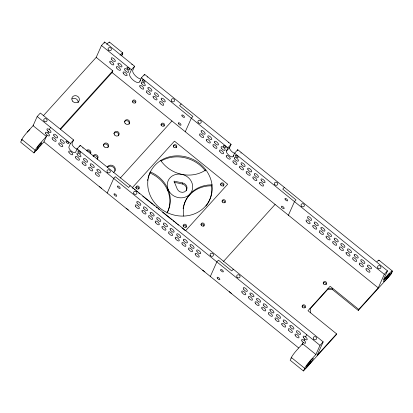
<?xml version="1.0" encoding="UTF-8"?>
<svg xmlns="http://www.w3.org/2000/svg" width="413" height="413" viewBox="0 0 413 413"><rect width="100%" height="100%" fill="white"/><g stroke="black" fill="none" stroke-linecap="round" stroke-linejoin="round"><path stroke-width="0.62" d="M77.246 149.139A4.311 1.781 42.2 0 1 73.457 146.574A4.311 1.781 42.2 0 1 72.105 143.347L73.617 139.955L40.345 113.038L37.185 116.528L33.092 125.681L46.401 136.45L40.603 142.852A6.897 0.836 -51 0 0 35.172 150.224L33.959 152.934L20.65 142.165L21.863 139.455L35.172 150.224A6.897 0.836 -51 0 0 38.177 148.277M33.959 152.934L43.974 141.871L47.005 135.092M47.918 133.058L48.522 131.706M49.431 129.672L50.494 127.297M43.226 115.862L96.193 57.366L101.5 45.502L104.659 42.012L134.607 66.24L132.785 70.308A6.469 2.669 42.2 0 0 134.819 75.145A6.469 2.669 42.2 0 0 140.503 78.997M104.148 43.153L104.659 42.012M73.617 139.955L70.458 143.45L68.94 146.842A4.311 1.781 42.2 0 0 71.511 151.225A4.311 1.781 42.2 0 0 75.594 152.221L77.112 148.835L80.272 145.34L323.157 341.861L317.091 355.417L336.6 333.88L307.984 310.726L330.126 286.276L358.737 309.425L358.283 310.442L332.331 289.446L327.561 289.621L310.065 308.939M60.391 129.589L112.068 72.518L112.826 70.824L96.193 57.366M79.766 146.47L80.272 145.34M121.711 55.75L122.682 53.576M134.607 66.24L131.442 69.73L129.625 73.798A6.469 2.669 42.2 0 0 133.476 80.38A6.469 2.669 42.2 0 0 139.604 81.877L141.422 77.809L144.586 74.314L231.094 144.307L229.654 147.529L226.489 151.024A4.311 1.781 42.2 0 0 229.06 155.407A4.311 1.781 42.2 0 0 233.144 156.403L233.934 155.531M144.08 75.445L144.586 74.314M107.189 193.021L113.709 178.447L115.289 176.702L128.598 187.471L130.183 185.721M148.494 176.552A32.772 29.576 24.1 0 1 149.511 173.832L150.399 171.953A31.311 28.26 24.1 0 1 167.188 212.607M185.267 131.747L191.333 118.19L192.912 116.445L179.603 105.676L181.183 103.926M167.699 190.512L168.153 189.495M186.196 190.821A5.173 4.672 24.1 0 0 182.262 183.966L182.716 182.949L173.992 181.126L177.239 188.999A5.173 4.672 24.1 0 0 185.969 190.816A5.173 4.672 24.1 0 0 182.716 182.949M189.505 195.065L189.959 194.048A12.937 11.678 24.1 0 0 190.445 179.96L189.681 178.984A12.937 11.678 24.1 0 0 182.247 174.462L181.008 174.224A12.937 11.678 24.1 0 0 172.722 175.706L171.731 176.346A12.937 11.678 24.1 0 0 168.649 179.753L168.132 180.78A12.937 11.678 24.1 0 0 167.859 188.746L168.297 189.866A12.937 11.678 24.1 0 0 174.172 196.113L175.308 196.671A12.937 11.678 24.1 0 0 189.959 194.048M226.489 151.024L227.93 147.802L231.094 144.307M205.948 206.108A32.772 29.576 24.1 0 0 211.57 185.814L212.024 184.797C211.244 178.695 208.529 172.933 204.559 168.267A32.772 29.576 24.1 0 0 161.597 159.97C156.512 162.913 152.34 167.425 149.965 172.815A32.772 29.576 24.1 0 0 165.267 211.662C170.884 214.708 177.296 216.288 183.692 216.082A32.772 29.576 24.1 0 0 212.024 184.797L207.791 185.045L203.676 185.84A31.347 28.29 24.1 0 0 183.692 216.082M233.144 156.403L234.584 153.187L237.749 149.692L387.471 270.835L383.378 279.988L389.175 273.582M237.269 150.766L237.749 149.692M210.331 276.473L216.851 261.899L218.436 260.154L231.739 270.923L233.324 269.178M288.217 215.632L294.474 201.642L296.054 199.897L282.745 189.128L284.33 187.383M302.11 344.824L303.199 342.382M304.107 340.348L304.717 338.99M305.625 336.962L306.683 334.587M327.561 289.621L328.015 288.604L332.785 288.429L332.331 289.446M303.457 370.988L304.67 368.277L291.361 357.508L290.153 360.219L303.457 370.988L336.141 334.891L336.6 333.88M310.101 360.91L315.899 354.504L319.992 345.356L323.157 341.861M358.737 309.425L378.241 287.887L384.307 274.33L387.471 270.835M392.18 271.635L390.966 274.346L358.283 310.442M27.294 132.083L33.618 125.098M60.288 128.846L112.826 70.824M139.909 81.196L140.699 80.323M120.281 178.049L171.958 120.978M223.423 261.501L275.099 204.43M174.157 182.272L182.262 183.966M109.414 42.08L122.723 52.849M378.912 260.133L392.221 270.902M101.5 45.502L131.442 69.73M141.422 77.809L227.93 147.802M234.584 153.187L384.307 274.33M112.068 72.518L378.241 287.887M133.27 188.529L132.274 187.724L174.446 141.148L227.682 184.219L185.509 230.795L182.03 227.976M134.266 189.335L135.263 190.14M136.254 190.945L137.25 191.746M138.742 192.954L139.739 193.759M142.722 196.175L152.676 204.228M153.667 205.034L154.663 205.839M156.155 207.047L157.152 207.853M158.148 208.653L159.139 209.458M162.624 212.277L172.076 219.928M173.073 220.733L174.565 221.941M175.561 222.746L176.552 223.552M177.549 224.357L178.545 225.157M37.185 116.528L70.458 143.45M77.112 148.835L319.992 345.356M315.899 354.504L302.59 343.735L296.792 350.141A6.897 0.836 -51 0 0 291.32 358.241M99.512 186.666L101.712 188.442M126.13 208.204L128.324 209.98M202.654 270.117L204.853 271.893M229.272 291.655L231.471 293.431M43.974 141.871L298.671 347.947M205.39 170.93L204.105 169.284A32.772 29.576 24.1 0 0 161.142 160.987M310.091 308.397L310.648 312.878M220.305 184.694A1.724 1.559 24.1 0 1 222.535 184.033A1.724 1.559 24.1 0 1 223.418 186.175M183.104 225.694A1.724 1.559 24.1 0 1 185.989 227.506M135.629 187.801A1.724 1.559 24.1 0 1 138.866 188.891M173.284 146.13A1.724 1.559 24.1 0 1 176.294 147.56M200.919 224.476A1.724 1.559 24.1 0 1 203.81 226.293M222.008 201.188A1.724 1.559 24.1 0 1 225.018 202.618M234.796 153.321A4.311 1.781 42.2 0 1 231.006 150.755A4.311 1.781 42.2 0 1 229.654 147.529M228.281 142.495A1.724 0.712 42.2 0 1 228.616 142.795M240.882 152.815A1.724 0.712 42.2 0 1 241.109 153.146M205.844 169.913A31.326 28.275 24.1 0 1 160.76 160.512M147.58 180.522A32.772 29.576 24.1 0 1 147.782 179.371M148.03 178.235A32.772 29.576 24.1 0 1 148.329 177.11M183.119 208.586A31.347 28.29 24.1 0 1 183.305 207.471M183.542 206.371A31.347 28.29 24.1 0 1 183.826 205.287M183.986 204.745A31.347 28.29 24.1 0 1 211.57 185.814M149.945 172.964A31.311 28.26 24.1 0 1 166.997 213.129M107.21 167.234A4.311 3.893 24.1 0 1 113.74 166.171A4.311 3.893 24.1 0 1 113.637 172.438M86.358 150.575A2.586 2.333 24.1 0 1 89.936 150.44A2.586 2.333 24.1 0 1 90.354 153.801M93.199 155.882A2.586 2.333 24.1 0 1 97.117 155.242A2.586 2.333 24.1 0 1 97.055 159M72.105 98.903A3.882 3.5 24.1 0 1 76.348 99.006A3.882 3.5 24.1 0 1 78.165 102.708M22.24 140.007A6.897 0.836 -51 0 1 23.954 136.171A6.897 0.836 -51 0 1 29.922 129.584M106.73 44.361A6.897 0.836 -51 0 1 109.543 42.265M120.038 55.13A6.897 0.836 -51 0 1 121.51 55.559M160.817 124.969A1.724 1.559 24.1 0 1 164.059 126.058M132.434 101.479A1.724 1.559 24.1 0 1 135.443 102.904M107.323 167.404A4.311 3.893 24.1 0 1 112.336 166.589A4.311 3.893 24.1 0 1 114.85 170.977M86.962 150.931A2.586 2.333 24.1 0 1 90.421 153.729M93.085 156.393A2.586 2.333 24.1 0 1 97.422 159.113M103.291 145.252A2.586 2.333 24.1 0 1 106.637 144.256A2.586 2.333 24.1 0 1 107.963 147.472M113.833 133.611A2.586 2.333 24.1 0 1 117.178 132.614A2.586 2.333 24.1 0 1 118.505 135.825M124.375 121.969A2.586 2.333 24.1 0 1 127.725 120.968A2.586 2.333 24.1 0 1 129.052 124.184M131.793 64.423A1.724 0.712 42.2 0 1 132.124 64.727M147.095 76.808A1.724 0.712 42.2 0 1 147.431 77.112M82.786 147.833A1.724 0.712 42.2 0 1 83.116 148.138M376.919 261.703A6.897 0.836 -51 0 1 378.871 260.866M302.068 306.312A1.724 1.559 24.1 0 1 305.078 307.742M323.152 283.029A1.724 1.559 24.1 0 1 326.167 284.454M281.661 207.161A1.724 0.712 42.2 0 0 284.025 208.658A1.724 0.712 42.2 0 0 282.766 206.51A1.724 0.712 42.2 0 0 281.661 207.161M220.955 185.261A1.724 1.559 24.1 0 0 223.872 185.158A1.724 1.559 24.1 0 0 222.122 182.835A1.724 1.559 24.1 0 0 220.955 185.261M183.527 226.598A1.724 1.559 24.1 0 0 186.444 226.489A1.724 1.559 24.1 0 0 184.694 224.166A1.724 1.559 24.1 0 0 183.527 226.598M173.708 147.038A1.724 1.559 24.1 0 0 176.63 146.93A1.724 1.559 24.1 0 0 174.875 144.607A1.724 1.559 24.1 0 0 173.708 147.038M136.28 188.369A1.724 1.559 24.1 0 0 139.202 188.266A1.724 1.559 24.1 0 0 137.446 185.943A1.724 1.559 24.1 0 0 136.28 188.369M285.146 199.365A1.724 0.712 42.2 0 0 287.51 200.863A1.724 0.712 42.2 0 0 286.25 198.715A1.724 0.712 42.2 0 0 285.146 199.365M114.205 194.735A1.724 0.712 42.2 0 0 116.569 196.232A1.724 0.712 42.2 0 0 115.31 194.084A1.724 0.712 42.2 0 0 114.205 194.735M117.695 186.939A1.724 0.712 42.2 0 0 120.054 188.436A1.724 0.712 42.2 0 0 118.794 186.289A1.724 0.712 42.2 0 0 117.695 186.939M196.965 251.409A2.586 1.069 42.2 0 0 200.511 253.654A2.586 1.069 42.2 0 0 198.622 250.428A2.586 1.069 42.2 0 0 196.965 251.409M190.31 246.024A2.586 1.069 42.2 0 0 193.857 248.27A2.586 1.069 42.2 0 0 191.968 245.048A2.586 1.069 42.2 0 0 190.31 246.024M183.656 240.64A2.586 1.069 42.2 0 0 187.203 242.885A2.586 1.069 42.2 0 0 185.313 239.664A2.586 1.069 42.2 0 0 183.656 240.64M177.001 235.255A2.586 1.069 42.2 0 0 180.548 237.501A2.586 1.069 42.2 0 0 178.659 234.279A2.586 1.069 42.2 0 0 177.001 235.255M170.347 229.871A2.586 1.069 42.2 0 0 173.894 232.116A2.586 1.069 42.2 0 0 172.004 228.895A2.586 1.069 42.2 0 0 170.347 229.871M163.693 224.486A2.586 1.069 42.2 0 0 167.239 226.732A2.586 1.069 42.2 0 0 165.35 223.51A2.586 1.069 42.2 0 0 163.693 224.486M157.038 219.102A2.586 1.069 42.2 0 0 160.585 221.347A2.586 1.069 42.2 0 0 158.695 218.126A2.586 1.069 42.2 0 0 157.038 219.102M150.389 213.717A2.586 1.069 42.2 0 0 153.93 215.963A2.586 1.069 42.2 0 0 152.041 212.741A2.586 1.069 42.2 0 0 150.389 213.717M143.734 208.333A2.586 1.069 42.2 0 0 147.276 210.578A2.586 1.069 42.2 0 0 145.386 207.357A2.586 1.069 42.2 0 0 143.734 208.333M137.08 202.948A2.586 1.069 42.2 0 0 140.621 205.194A2.586 1.069 42.2 0 0 138.732 201.972A2.586 1.069 42.2 0 0 137.08 202.948M195.452 254.795A2.586 1.069 42.2 0 0 198.994 257.041A2.586 1.069 42.2 0 0 197.104 253.819A2.586 1.069 42.2 0 0 195.452 254.795M188.798 249.411A2.586 1.069 42.2 0 0 192.339 251.656A2.586 1.069 42.2 0 0 190.45 248.435A2.586 1.069 42.2 0 0 188.798 249.411M182.143 244.026A2.586 1.069 42.2 0 0 185.685 246.272A2.586 1.069 42.2 0 0 183.795 243.05A2.586 1.069 42.2 0 0 182.143 244.026M175.489 238.642A2.586 1.069 42.2 0 0 179.03 240.893A2.586 1.069 42.2 0 0 177.146 237.666A2.586 1.069 42.2 0 0 175.489 238.642M168.834 233.257A2.586 1.069 42.2 0 0 172.376 235.508A2.586 1.069 42.2 0 0 170.492 232.282A2.586 1.069 42.2 0 0 168.834 233.257M162.18 227.873A2.586 1.069 42.2 0 0 165.721 230.124A2.586 1.069 42.2 0 0 163.837 226.897A2.586 1.069 42.2 0 0 162.18 227.873M155.525 222.493A2.586 1.069 42.2 0 0 159.067 224.739A2.586 1.069 42.2 0 0 157.183 221.513A2.586 1.069 42.2 0 0 155.525 222.493M148.871 217.109A2.586 1.069 42.2 0 0 152.412 219.355A2.586 1.069 42.2 0 0 150.528 216.128A2.586 1.069 42.2 0 0 148.871 217.109M142.217 211.724A2.586 1.069 42.2 0 0 145.758 213.97A2.586 1.069 42.2 0 0 143.874 210.744A2.586 1.069 42.2 0 0 142.217 211.724M135.562 206.34A2.586 1.069 42.2 0 0 139.104 208.586A2.586 1.069 42.2 0 0 137.219 205.364A2.586 1.069 42.2 0 0 135.562 206.34M210.418 255.616A1.724 1.559 24.1 0 0 213.335 255.508A1.724 1.559 24.1 0 0 211.585 253.184A1.724 1.559 24.1 0 0 210.418 255.616M133.889 193.697A1.724 1.559 24.1 0 0 136.811 193.594A1.724 1.559 24.1 0 0 135.056 191.271A1.724 1.559 24.1 0 0 133.889 193.697M201.343 225.379A1.724 1.559 24.1 0 0 204.265 225.276A1.724 1.559 24.1 0 0 202.509 222.953A1.724 1.559 24.1 0 0 201.343 225.379M222.431 202.096A1.724 1.559 24.1 0 0 225.353 201.988A1.724 1.559 24.1 0 0 223.598 199.665A1.724 1.559 24.1 0 0 222.431 202.096M201.389 131.923A2.586 1.069 42.2 0 0 204.936 134.168A2.586 1.069 42.2 0 0 203.046 130.947A2.586 1.069 42.2 0 0 201.389 131.923M208.044 137.307A2.586 1.069 42.2 0 0 211.59 139.553A2.586 1.069 42.2 0 0 209.701 136.331A2.586 1.069 42.2 0 0 208.044 137.307M214.698 142.691A2.586 1.069 42.2 0 0 218.245 144.937A2.586 1.069 42.2 0 0 216.355 141.716A2.586 1.069 42.2 0 0 214.698 142.691M221.353 148.076A2.586 1.069 42.2 0 0 224.899 150.322A2.586 1.069 42.2 0 0 223.01 147.1A2.586 1.069 42.2 0 0 221.353 148.076M234.661 158.845A2.586 1.069 42.2 0 0 238.208 161.091A2.586 1.069 42.2 0 0 236.319 157.869A2.586 1.069 42.2 0 0 234.661 158.845M241.316 164.229A2.586 1.069 42.2 0 0 244.863 166.475A2.586 1.069 42.2 0 0 242.973 163.254A2.586 1.069 42.2 0 0 241.316 164.229M247.97 169.614A2.586 1.069 42.2 0 0 251.517 171.86A2.586 1.069 42.2 0 0 249.628 168.633A2.586 1.069 42.2 0 0 247.97 169.614M254.625 174.998A2.586 1.069 42.2 0 0 258.171 177.244A2.586 1.069 42.2 0 0 256.282 174.018A2.586 1.069 42.2 0 0 254.625 174.998M261.279 180.383A2.586 1.069 42.2 0 0 264.826 182.629A2.586 1.069 42.2 0 0 262.936 179.402A2.586 1.069 42.2 0 0 261.279 180.383M199.877 135.314A2.586 1.069 42.2 0 0 203.418 137.56A2.586 1.069 42.2 0 0 201.529 134.333A2.586 1.069 42.2 0 0 199.877 135.314M206.531 140.699A2.586 1.069 42.2 0 0 210.072 142.944A2.586 1.069 42.2 0 0 208.183 139.718A2.586 1.069 42.2 0 0 206.531 140.699M213.185 146.078A2.586 1.069 42.2 0 0 216.727 148.329A2.586 1.069 42.2 0 0 214.837 145.102A2.586 1.069 42.2 0 0 213.185 146.078M219.84 151.463A2.586 1.069 42.2 0 0 223.381 153.713A2.586 1.069 42.2 0 0 221.492 150.487A2.586 1.069 42.2 0 0 219.84 151.463M226.494 156.847A2.586 1.069 42.2 0 0 230.036 159.098A2.586 1.069 42.2 0 0 228.146 155.871A2.586 1.069 42.2 0 0 226.494 156.847M233.149 162.232A2.586 1.069 42.2 0 0 236.69 164.477A2.586 1.069 42.2 0 0 234.801 161.256A2.586 1.069 42.2 0 0 233.149 162.232M239.798 167.616A2.586 1.069 42.2 0 0 243.345 169.862A2.586 1.069 42.2 0 0 241.455 166.64A2.586 1.069 42.2 0 0 239.798 167.616M246.453 173.001A2.586 1.069 42.2 0 0 249.999 175.246A2.586 1.069 42.2 0 0 248.11 172.025A2.586 1.069 42.2 0 0 246.453 173.001M253.107 178.385A2.586 1.069 42.2 0 0 256.654 180.631A2.586 1.069 42.2 0 0 254.764 177.409A2.586 1.069 42.2 0 0 253.107 178.385M259.762 183.77A2.586 1.069 42.2 0 0 263.308 186.015A2.586 1.069 42.2 0 0 261.419 182.794A2.586 1.069 42.2 0 0 259.762 183.77M198.204 122.671A1.724 1.559 24.1 0 0 201.126 122.568A1.724 1.559 24.1 0 0 199.371 120.24A1.724 1.559 24.1 0 0 198.204 122.671M274.728 184.59A1.724 1.559 24.1 0 0 277.65 184.482A1.724 1.559 24.1 0 0 275.894 182.159A1.724 1.559 24.1 0 0 274.728 184.59M223.66 146.383A1.724 0.712 42.2 0 0 226.019 147.88A1.724 0.712 42.2 0 0 224.76 145.732A1.724 0.712 42.2 0 0 223.66 146.383M235.637 156.073A1.724 0.712 42.2 0 0 237.996 157.57A1.724 0.712 42.2 0 0 236.742 155.422A1.724 0.712 42.2 0 0 235.637 156.073M161.468 125.537A1.724 1.559 24.1 0 0 164.389 125.428A1.724 1.559 24.1 0 0 162.639 123.105A1.724 1.559 24.1 0 0 161.468 125.537M132.857 102.383A1.724 1.559 24.1 0 0 135.779 102.274A1.724 1.559 24.1 0 0 134.024 99.951A1.724 1.559 24.1 0 0 132.857 102.383M104.035 146.615A2.586 2.333 24.1 0 0 108.418 146.455A2.586 2.333 24.1 0 0 105.79 142.97A2.586 2.333 24.1 0 0 104.035 146.615M114.582 134.968A2.586 2.333 24.1 0 0 118.959 134.808A2.586 2.333 24.1 0 0 116.332 131.324A2.586 2.333 24.1 0 0 114.582 134.968M125.124 123.327A2.586 2.333 24.1 0 0 129.506 123.167A2.586 2.333 24.1 0 0 126.874 119.682A2.586 2.333 24.1 0 0 125.124 123.327M72.533 101.113A3.882 3.5 24.1 0 0 79.105 100.87A3.882 3.5 24.1 0 0 75.156 95.64A3.882 3.5 24.1 0 0 72.533 101.113M38.203 147.57A3.624 0.439 -51 0 0 41.692 142.836A3.624 0.439 -51 0 0 38.275 146.285A3.624 0.439 -51 0 0 38.203 147.57M171.586 101.139A1.724 1.559 24.1 0 0 174.508 101.03A1.724 1.559 24.1 0 0 172.753 98.707A1.724 1.559 24.1 0 0 171.586 101.139M182.004 115.914A1.724 0.712 42.2 0 0 184.368 117.411A1.724 0.712 42.2 0 0 183.109 115.263A1.724 0.712 42.2 0 0 182.004 115.914M178.519 123.709A1.724 0.712 42.2 0 0 180.879 125.206A1.724 0.712 42.2 0 0 179.624 123.053A1.724 0.712 42.2 0 0 178.519 123.709M97.153 170.646A2.586 1.069 42.2 0 0 100.695 172.892A2.586 1.069 42.2 0 0 98.805 169.671A2.586 1.069 42.2 0 0 97.153 170.646M90.499 165.262A2.586 1.069 42.2 0 0 94.04 167.508A2.586 1.069 42.2 0 0 92.151 164.286A2.586 1.069 42.2 0 0 90.499 165.262M83.844 159.877A2.586 1.069 42.2 0 0 87.386 162.123A2.586 1.069 42.2 0 0 85.501 158.902A2.586 1.069 42.2 0 0 83.844 159.877M77.19 154.493A2.586 1.069 42.2 0 0 80.731 156.739A2.586 1.069 42.2 0 0 78.847 153.517A2.586 1.069 42.2 0 0 77.19 154.493M60.551 141.034A2.586 1.069 42.2 0 0 64.098 143.28A2.586 1.069 42.2 0 0 62.208 140.053A2.586 1.069 42.2 0 0 60.551 141.034M53.897 135.65A2.586 1.069 42.2 0 0 57.443 137.896A2.586 1.069 42.2 0 0 55.554 134.674A2.586 1.069 42.2 0 0 53.897 135.65M47.242 130.265A2.586 1.069 42.2 0 0 50.789 132.511A2.586 1.069 42.2 0 0 48.899 129.29A2.586 1.069 42.2 0 0 47.242 130.265M161.462 99.621A2.586 1.069 42.2 0 0 165.009 101.866A2.586 1.069 42.2 0 0 163.12 98.64A2.586 1.069 42.2 0 0 161.462 99.621M154.808 94.236A2.586 1.069 42.2 0 0 158.355 96.482A2.586 1.069 42.2 0 0 156.465 93.255A2.586 1.069 42.2 0 0 154.808 94.236M148.153 88.852A2.586 1.069 42.2 0 0 151.7 91.097A2.586 1.069 42.2 0 0 149.811 87.876A2.586 1.069 42.2 0 0 148.153 88.852M141.504 83.467A2.586 1.069 42.2 0 0 145.046 85.713A2.586 1.069 42.2 0 0 143.156 82.492A2.586 1.069 42.2 0 0 141.504 83.467M124.865 70.009A2.586 1.069 42.2 0 0 128.412 72.254A2.586 1.069 42.2 0 0 126.523 69.028A2.586 1.069 42.2 0 0 124.865 70.009M118.211 64.624A2.586 1.069 42.2 0 0 121.758 66.87A2.586 1.069 42.2 0 0 119.868 63.643A2.586 1.069 42.2 0 0 118.211 64.624M111.556 59.24A2.586 1.069 42.2 0 0 115.103 61.485A2.586 1.069 42.2 0 0 113.214 58.259A2.586 1.069 42.2 0 0 111.556 59.24M110.039 62.626A2.586 1.069 42.2 0 0 113.585 64.872A2.586 1.069 42.2 0 0 111.696 61.651A2.586 1.069 42.2 0 0 110.039 62.626M116.693 68.011A2.586 1.069 42.2 0 0 120.24 70.256A2.586 1.069 42.2 0 0 118.35 67.035A2.586 1.069 42.2 0 0 116.693 68.011M123.348 73.395A2.586 1.069 42.2 0 0 126.894 75.641A2.586 1.069 42.2 0 0 125.005 72.42A2.586 1.069 42.2 0 0 123.348 73.395M139.986 86.854A2.586 1.069 42.2 0 0 143.528 89.1A2.586 1.069 42.2 0 0 141.644 85.878A2.586 1.069 42.2 0 0 139.986 86.854M146.641 92.238A2.586 1.069 42.2 0 0 150.182 94.484A2.586 1.069 42.2 0 0 148.298 91.263A2.586 1.069 42.2 0 0 146.641 92.238M153.295 97.623A2.586 1.069 42.2 0 0 156.837 99.869A2.586 1.069 42.2 0 0 154.952 96.647A2.586 1.069 42.2 0 0 153.295 97.623M159.95 103.007A2.586 1.069 42.2 0 0 163.491 105.253A2.586 1.069 42.2 0 0 161.607 102.032A2.586 1.069 42.2 0 0 159.95 103.007M95.635 174.033A2.586 1.069 42.2 0 0 99.182 176.279A2.586 1.069 42.2 0 0 97.292 173.057A2.586 1.069 42.2 0 0 95.635 174.033M88.981 168.649A2.586 1.069 42.2 0 0 92.527 170.894A2.586 1.069 42.2 0 0 90.638 167.673A2.586 1.069 42.2 0 0 88.981 168.649M82.326 163.264A2.586 1.069 42.2 0 0 85.873 165.515A2.586 1.069 42.2 0 0 83.984 162.288A2.586 1.069 42.2 0 0 82.326 163.264M75.672 157.88A2.586 1.069 42.2 0 0 79.219 160.13A2.586 1.069 42.2 0 0 77.329 156.904A2.586 1.069 42.2 0 0 75.672 157.88M59.038 144.421A2.586 1.069 42.2 0 0 62.58 146.667A2.586 1.069 42.2 0 0 60.69 143.445A2.586 1.069 42.2 0 0 59.038 144.421M52.384 139.036A2.586 1.069 42.2 0 0 55.925 141.282A2.586 1.069 42.2 0 0 54.036 138.061A2.586 1.069 42.2 0 0 52.384 139.036M45.729 133.652A2.586 1.069 42.2 0 0 49.271 135.898A2.586 1.069 42.2 0 0 47.381 132.676A2.586 1.069 42.2 0 0 45.729 133.652M108.371 49.988A1.724 1.559 24.1 0 0 111.293 49.88A1.724 1.559 24.1 0 0 109.538 47.557A1.724 1.559 24.1 0 0 108.371 49.988M44.057 121.014A1.724 1.559 24.1 0 0 46.979 120.906A1.724 1.559 24.1 0 0 45.223 118.583A1.724 1.559 24.1 0 0 44.057 121.014M107.272 172.164A1.724 1.559 24.1 0 0 110.194 172.056A1.724 1.559 24.1 0 0 108.443 169.733A1.724 1.559 24.1 0 0 107.272 172.164M69.017 152.5A2.586 1.069 42.2 0 0 72.564 154.746A2.586 1.069 42.2 0 0 70.675 151.519A2.586 1.069 42.2 0 0 69.017 152.5M127.168 68.315A1.724 0.712 42.2 0 0 129.532 69.812A1.724 0.712 42.2 0 0 128.273 67.66A1.724 0.712 42.2 0 0 127.168 68.315M142.475 80.695A1.724 0.712 42.2 0 0 144.839 82.192A1.724 0.712 42.2 0 0 143.579 80.045A1.724 0.712 42.2 0 0 142.475 80.695M66.183 142.031A1.724 0.712 42.2 0 0 68.548 143.528A1.724 0.712 42.2 0 0 67.288 141.38A1.724 0.712 42.2 0 0 66.183 142.031M78.16 151.721A1.724 0.712 42.2 0 0 80.525 153.223A1.724 0.712 42.2 0 0 79.265 151.07A1.724 0.712 42.2 0 0 78.16 151.721M307.7 365.629A3.624 0.439 -51 0 0 311.19 360.89A3.624 0.439 -51 0 0 307.773 364.343A3.624 0.439 -51 0 0 307.7 365.629M301.345 206.128A1.724 1.559 24.1 0 0 304.267 206.02A1.724 1.559 24.1 0 0 302.512 203.697A1.724 1.559 24.1 0 0 301.345 206.128M377.869 268.042A1.724 1.559 24.1 0 0 380.791 267.939A1.724 1.559 24.1 0 0 379.036 265.611A1.724 1.559 24.1 0 0 377.869 268.042M385.701 280.117A6.897 0.836 -51 0 0 392.35 271.093A6.897 0.836 -51 0 0 385.84 277.67A6.897 0.836 -51 0 0 385.701 280.117M386.774 278.3A3.624 0.439 -51 0 0 390.264 273.561A3.624 0.439 -51 0 0 386.847 277.015A3.624 0.439 -51 0 0 386.774 278.3M306.627 367.446A6.897 0.836 -51 0 0 313.276 358.422A6.897 0.836 -51 0 0 306.766 364.999A6.897 0.836 -51 0 0 306.627 367.446M301.918 340.942A2.586 1.069 42.2 0 0 305.465 343.188A2.586 1.069 42.2 0 0 303.576 339.966A2.586 1.069 42.2 0 0 301.918 340.942M303.436 337.55A2.586 1.069 42.2 0 0 306.978 339.801A2.586 1.069 42.2 0 0 305.093 336.574A2.586 1.069 42.2 0 0 303.436 337.55M313.56 339.068A1.724 1.559 24.1 0 0 316.482 338.965A1.724 1.559 24.1 0 0 314.727 336.641A1.724 1.559 24.1 0 0 313.56 339.068M237.031 277.154A1.724 1.559 24.1 0 0 239.953 277.046A1.724 1.559 24.1 0 0 238.203 274.722A1.724 1.559 24.1 0 0 237.031 277.154M302.492 307.22A1.724 1.559 24.1 0 0 305.413 307.112A1.724 1.559 24.1 0 0 303.658 304.789A1.724 1.559 24.1 0 0 302.492 307.22M323.575 283.932A1.724 1.559 24.1 0 0 326.497 283.824A1.724 1.559 24.1 0 0 324.742 281.501A1.724 1.559 24.1 0 0 323.575 283.932M220.836 270.391A1.724 0.712 42.2 0 0 223.196 271.888A1.724 0.712 42.2 0 0 221.936 269.741A1.724 0.712 42.2 0 0 220.836 270.391M217.346 278.186A1.724 0.712 42.2 0 0 219.711 279.684A1.724 0.712 42.2 0 0 218.451 277.536A1.724 0.712 42.2 0 0 217.346 278.186M296.782 332.171A2.586 1.069 42.2 0 0 300.323 334.416A2.586 1.069 42.2 0 0 298.439 331.19A2.586 1.069 42.2 0 0 296.782 332.171M290.127 326.786A2.586 1.069 42.2 0 0 293.669 329.032A2.586 1.069 42.2 0 0 291.785 325.805A2.586 1.069 42.2 0 0 290.127 326.786M283.473 321.402A2.586 1.069 42.2 0 0 287.014 323.647A2.586 1.069 42.2 0 0 285.13 320.421A2.586 1.069 42.2 0 0 283.473 321.402M276.818 316.017A2.586 1.069 42.2 0 0 280.36 318.263A2.586 1.069 42.2 0 0 278.476 315.042A2.586 1.069 42.2 0 0 276.818 316.017M270.164 310.633A2.586 1.069 42.2 0 0 273.711 312.878A2.586 1.069 42.2 0 0 271.821 309.657A2.586 1.069 42.2 0 0 270.164 310.633M263.509 305.248A2.586 1.069 42.2 0 0 267.056 307.494A2.586 1.069 42.2 0 0 265.167 304.273A2.586 1.069 42.2 0 0 263.509 305.248M256.855 299.864A2.586 1.069 42.2 0 0 260.402 302.11A2.586 1.069 42.2 0 0 258.512 298.888A2.586 1.069 42.2 0 0 256.855 299.864M250.201 294.479A2.586 1.069 42.2 0 0 253.747 296.725A2.586 1.069 42.2 0 0 251.858 293.504A2.586 1.069 42.2 0 0 250.201 294.479M243.546 289.095A2.586 1.069 42.2 0 0 247.093 291.341A2.586 1.069 42.2 0 0 245.203 288.119A2.586 1.069 42.2 0 0 243.546 289.095M361.096 261.14A2.586 1.069 42.2 0 0 364.638 263.391A2.586 1.069 42.2 0 0 362.748 260.164A2.586 1.069 42.2 0 0 361.096 261.14M367.751 266.524A2.586 1.069 42.2 0 0 371.292 268.775A2.586 1.069 42.2 0 0 369.403 265.549A2.586 1.069 42.2 0 0 367.751 266.524M354.442 255.755A2.586 1.069 42.2 0 0 357.983 258.006A2.586 1.069 42.2 0 0 356.094 254.78A2.586 1.069 42.2 0 0 354.442 255.755M347.787 250.376A2.586 1.069 42.2 0 0 351.329 252.622A2.586 1.069 42.2 0 0 349.439 249.395A2.586 1.069 42.2 0 0 347.787 250.376M341.133 244.992A2.586 1.069 42.2 0 0 344.674 247.237A2.586 1.069 42.2 0 0 342.79 244.011A2.586 1.069 42.2 0 0 341.133 244.992M334.478 239.607A2.586 1.069 42.2 0 0 338.02 241.853A2.586 1.069 42.2 0 0 336.136 238.626A2.586 1.069 42.2 0 0 334.478 239.607M327.824 234.223A2.586 1.069 42.2 0 0 331.365 236.468A2.586 1.069 42.2 0 0 329.481 233.247A2.586 1.069 42.2 0 0 327.824 234.223M321.169 228.838A2.586 1.069 42.2 0 0 324.711 231.084A2.586 1.069 42.2 0 0 322.827 227.862A2.586 1.069 42.2 0 0 321.169 228.838M314.515 223.454A2.586 1.069 42.2 0 0 318.056 225.699A2.586 1.069 42.2 0 0 316.172 222.478A2.586 1.069 42.2 0 0 314.515 223.454M307.861 218.069A2.586 1.069 42.2 0 0 311.402 220.315A2.586 1.069 42.2 0 0 309.518 217.093A2.586 1.069 42.2 0 0 307.861 218.069M295.264 335.557A2.586 1.069 42.2 0 0 298.811 337.803A2.586 1.069 42.2 0 0 296.921 334.582A2.586 1.069 42.2 0 0 295.264 335.557M288.61 330.173A2.586 1.069 42.2 0 0 292.156 332.419A2.586 1.069 42.2 0 0 290.267 329.197A2.586 1.069 42.2 0 0 288.61 330.173M281.955 324.788A2.586 1.069 42.2 0 0 285.502 327.034A2.586 1.069 42.2 0 0 283.612 323.813A2.586 1.069 42.2 0 0 281.955 324.788M275.301 319.404A2.586 1.069 42.2 0 0 278.847 321.65A2.586 1.069 42.2 0 0 276.958 318.428A2.586 1.069 42.2 0 0 275.301 319.404M268.646 314.019A2.586 1.069 42.2 0 0 272.193 316.265A2.586 1.069 42.2 0 0 270.303 313.044A2.586 1.069 42.2 0 0 268.646 314.019M261.992 308.635A2.586 1.069 42.2 0 0 265.538 310.886A2.586 1.069 42.2 0 0 263.649 307.659A2.586 1.069 42.2 0 0 261.992 308.635M255.337 303.25A2.586 1.069 42.2 0 0 258.884 305.501A2.586 1.069 42.2 0 0 256.994 302.275A2.586 1.069 42.2 0 0 255.337 303.25M248.688 297.871A2.586 1.069 42.2 0 0 252.229 300.117A2.586 1.069 42.2 0 0 250.34 296.89A2.586 1.069 42.2 0 0 248.688 297.871M242.033 292.487A2.586 1.069 42.2 0 0 245.575 294.732A2.586 1.069 42.2 0 0 243.685 291.506A2.586 1.069 42.2 0 0 242.033 292.487M306.343 221.456A2.586 1.069 42.2 0 0 309.889 223.707A2.586 1.069 42.2 0 0 308 220.48A2.586 1.069 42.2 0 0 306.343 221.456M312.997 226.84A2.586 1.069 42.2 0 0 316.544 229.091A2.586 1.069 42.2 0 0 314.654 225.865A2.586 1.069 42.2 0 0 312.997 226.84M319.652 232.225A2.586 1.069 42.2 0 0 323.198 234.47A2.586 1.069 42.2 0 0 321.309 231.249A2.586 1.069 42.2 0 0 319.652 232.225M326.306 237.609A2.586 1.069 42.2 0 0 329.853 239.855A2.586 1.069 42.2 0 0 327.963 236.634A2.586 1.069 42.2 0 0 326.306 237.609M332.961 242.994A2.586 1.069 42.2 0 0 336.507 245.239A2.586 1.069 42.2 0 0 334.618 242.018A2.586 1.069 42.2 0 0 332.961 242.994M339.615 248.378A2.586 1.069 42.2 0 0 343.162 250.624A2.586 1.069 42.2 0 0 341.272 247.402A2.586 1.069 42.2 0 0 339.615 248.378M346.27 253.763A2.586 1.069 42.2 0 0 349.816 256.008A2.586 1.069 42.2 0 0 347.927 252.787A2.586 1.069 42.2 0 0 346.27 253.763M352.924 259.147A2.586 1.069 42.2 0 0 356.471 261.393A2.586 1.069 42.2 0 0 354.581 258.171A2.586 1.069 42.2 0 0 352.924 259.147M359.578 264.532A2.586 1.069 42.2 0 0 363.12 266.777A2.586 1.069 42.2 0 0 361.236 263.556A2.586 1.069 42.2 0 0 359.578 264.532M366.233 269.916A2.586 1.069 42.2 0 0 369.774 272.162A2.586 1.069 42.2 0 0 367.89 268.94A2.586 1.069 42.2 0 0 366.233 269.916"/></g></svg>
